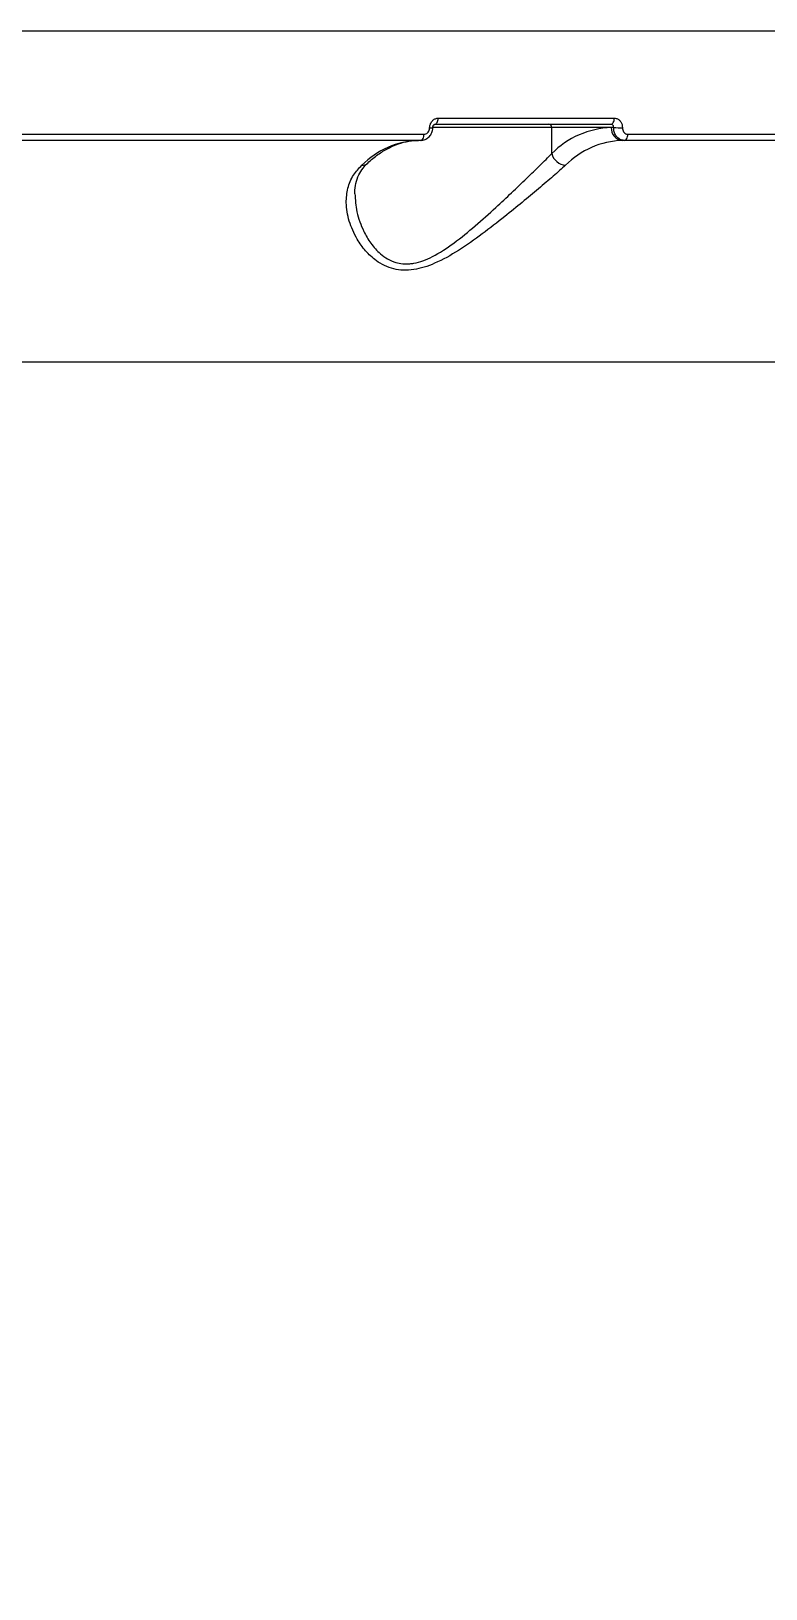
# Model space of a CAD drawing. Header units: millimetres. Extents: x -11024 to 8278, y -7837 to 5770.
# Drawn here: x 3214.1 to 3328.5, y 819.8 to 1062.2 of the extents above; entities that cross this region are included whole.
import ezdxf

# ---------------------------------------------------------------- set-up
doc = ezdxf.new("R2010")
doc.units = ezdxf.units.MM
for name, color, linetype in [('DIKOM_ОБЪЕКТ', 7, 'Continuous'), ('DIKOM_РАЗМЕР_ЗОНА', 7, 'Continuous'), ('DIKOM_РАЗМЕР_ОБЪЕКТА', 7, 'Continuous')]:
    doc.layers.add(name, color=color, linetype=linetype)
doc.styles.add('style1', font='arial.ttf', dxfattribs={"width": 0.8})
doc.dimstyles.new('1-50', dxfattribs={"dimtxt": 300, "dimasz": 200, "dimexe": 100, "dimexo": 0, "dimgap": 100, "dimtad": 1, "dimtxsty": 'style1', "dimcen": 200, "dimclrd": 7, "dimclre": 7, "dimclrt": 7, "dimadec": 1, "dimazin": 2, "dimtfac": 1, "dimtmove": 0, "dimatfit": 2, "dimfxl": 0, "dimlwd": 25, "dimlwe": 18, "dimarcsym": 0})

# ---------------------------------------------------------------- blocks, each defined once
blk = doc.blocks.new('*D9')
at = {"layer": 'Defpoints', "color": 0, "transparency": 16777216}
for p in [(3740.68, 3707.51), (-8191.56, -3797.25), (-1076.12, -3797.25)]:
    blk.add_point(p, dxfattribs=at)
at = {"layer": 'DIKOM_РАЗМЕР_ОБЪЕКТА', "color": 7, "lineweight": 18, "transparency": 16777216}
for p, q in [((3740.68, 3707.51), (-8291.56, 3707.51)), ((-1076.12, -3797.25), (-8291.56, -3797.25))]:
    blk.add_line(p, q, dxfattribs=at)
at = {"layer": 'DIKOM_РАЗМЕР_ОБЪЕКТА', "color": 7, "lineweight": 25, "transparency": 16777216}
blk.add_line((-8191.56, 3507.51), (-8191.56, -3597.25), dxfattribs=at)
at = {"layer": 'DIKOM_РАЗМЕР_ОБЪЕКТА', "color": 7, "transparency": 16777216}
for points in [[(-8224.9, 3507.51), (-8158.23, 3507.51), (-8191.56, 3707.51)], [(-8224.9, -3597.25), (-8158.23, -3597.25), (-8191.56, -3797.25)]]:
    blk.add_solid(points, dxfattribs=at)
at = {"layer": 'DIKOM_РАЗМЕР_ОБЪЕКТА', "color": 7, "transparency": 16777216, "insert": (-8444.74, -44.87), "char_height": 300, "attachment_point": 5, "rotation": 90, "style": 'style1'}
blk.add_mtext('7500', dxfattribs=at)
blk = doc.blocks.new('*D11')
at = {"layer": 'Defpoints', "color": 0, "transparency": 16777216}
for p in [(3316.13, 5770.14), (-10574.15, -5797.25), (-1580.09, -5797.25)]:
    blk.add_point(p, dxfattribs=at)
at = {"layer": 'DIKOM_РАЗМЕР_ЗОНА', "color": 7, "lineweight": 18, "transparency": 16777216}
for p, q in [((3316.13, 5770.14), (-10674.15, 5770.14)), ((-1580.09, -5797.25), (-10674.15, -5797.25))]:
    blk.add_line(p, q, dxfattribs=at)
at = {"layer": 'DIKOM_РАЗМЕР_ЗОНА', "color": 7, "lineweight": 25, "transparency": 16777216}
blk.add_line((-10574.15, 5570.14), (-10574.15, -5597.25), dxfattribs=at)
at = {"layer": 'DIKOM_РАЗМЕР_ЗОНА', "color": 7, "transparency": 16777216}
for points in [[(-10607.49, 5570.14), (-10540.82, 5570.14), (-10574.15, 5770.14)], [(-10607.49, -5597.25), (-10540.82, -5597.25), (-10574.15, -5797.25)]]:
    blk.add_solid(points, dxfattribs=at)
at = {"layer": 'DIKOM_РАЗМЕР_ЗОНА', "color": 7, "transparency": 16777216, "insert": (-10827.33, -172.99), "char_height": 300, "attachment_point": 5, "rotation": 90, "style": 'style1'}
blk.add_mtext('11500', dxfattribs=at)

msp = doc.modelspace()

# ---------------------------------------------------------------- linework, layer by layer
at = {"layer": 'DIKOM_ОБЪЕКТ', "color": 7, "linetype": 'Continuous', "lineweight": 15}
for p, q in [((3447.306, 1062.168), (3032.437, 1062.168)), ((3295.145, 1047.171), (3276.586, 1047.171)), ((3304.372, 1047.671), (3276.943, 1047.671)), ((3277.458, 1048.636), (3304.887, 1048.636)), ((3295.145, 1043.12), (3295.145, 1047.171)), ((3304.413, 1047.171), (3295.145, 1047.171)), ((3304.773, 1047.171), (3304.413, 1047.171)), ((3274.752, 1045.171), (3203.607, 1045.171)), ((3204.122, 1046.13), (3275.267, 1046.13)), ((3306.467, 1045.171), (3306.127, 1045.171)), ((3377.612, 1045.171), (3306.467, 1045.171)), ((3306.982, 1046.13), (3378.127, 1046.13)), ((3368.438, 1010.668), (3068.429, 1010.668))]:
    msp.add_line(p, q, dxfattribs=at)
at = {"layer": 'DIKOM_ОБЪЕКТ', "color": 7, "linetype": 'Continuous', "lineweight": 15, "flags": 128}
for points in [[(3276.943, 1047.671), (3277.042, 1047.689), (3277.136, 1047.744), (3277.224, 1047.832), (3277.301, 1047.951), (3277.365, 1048.097), (3277.414, 1048.264), (3277.445, 1048.446), (3277.458, 1048.636)], [(3304.372, 1047.671), (3304.471, 1047.689), (3304.566, 1047.744), (3304.653, 1047.832), (3304.73, 1047.951), (3304.794, 1048.097), (3304.843, 1048.264), (3304.874, 1048.446), (3304.887, 1048.636)], [(3274.752, 1045.171), (3274.85, 1045.189), (3274.944, 1045.243), (3275.031, 1045.331), (3275.109, 1045.449), (3275.173, 1045.594), (3275.222, 1045.76), (3275.253, 1045.941), (3275.267, 1046.13)], [(3306.467, 1045.171), (3306.565, 1045.189), (3306.659, 1045.243), (3306.747, 1045.331), (3306.824, 1045.449), (3306.888, 1045.594), (3306.937, 1045.76), (3306.968, 1045.941), (3306.982, 1046.13)]]:
    msp.add_lwpolyline(points, dxfattribs=at)
at = {"layer": 'DIKOM_ОБЪЕКТ', "color": 7, "linetype": 'Continuous', "lineweight": 15}
for centre, radius, start, end in [((3276.294, 1049.579), 2.451, 266.49612, 277.86582), ((3294.677, 1047.204), 0.469, 355.96798, 85.2391), ((3304.911, 1033.402), 13.777, 92.07038, 135.14167), ((3306.282, 1047.038), 1.874, 175.93673, 265.26473), ((3306.097, 1070.103), 22.971, 266.69536, 270.11904), ((3274.887, 1032.056), 13.123, 92.07309, 135.13873), ((3306.602, 1032.058), 13.121, 92.07174, 135.14122), ((3297.452, 1043.683), 2.375, 193.71646, 266.34037), ((3265.62, 1042.628), 1.315, 268.46541, 311.68274)]:
    msp.add_arc(centre, radius, start, end, dxfattribs=at)
for points, knots in [([(3436.15, 1205.878), (3436.93, 1201.556), (3439.031, 1189.914), (3441.93, 1170.608), (3444.681, 1147.944), (3446.795, 1124.793), (3448.247, 1101.222), (3449.014, 1077.305), (3449.079, 1053.567), (3448.458, 1030.086), (3447.183, 1006.931), (3445.232, 983.727), (3442.584, 960.552), (3439.23, 937.49), (3435.244, 915.048), (3430.656, 893.29), (3425.505, 872.26), (3419.709, 851.617), (3413.259, 831.451), (3406.162, 811.845), (3398.575, 793.23), (3390.536, 775.647), (3382.09, 759.113), (3373.101, 743.359), (3363.577, 728.475), (3353.538, 714.534), (3343.205, 701.845), (3332.622, 690.419), (3321.833, 680.248), (3310.667, 671.148), (3299.136, 663.268), (3288.771, 657.251), (3282.231, 654.45), (3279.708, 653.37)], [0, 0, 0, 0, 0.01925824, 0.05188315, 0.08453291, 0.11715775, 0.15073039, 0.18433033, 0.21790261, 0.25052751, 0.28317744, 0.31580235, 0.34937474, 0.38297462, 0.41654699, 0.44917193, 0.48182183, 0.51444662, 0.54801913, 0.58161901, 0.61519153, 0.64781628, 0.68046627, 0.71309094, 0.74666355, 0.78026347, 0.81383592, 0.84646052, 0.87911055, 0.91173532, 0.94530776, 0.97890748, 1, 1, 1, 1]), ([(3279.467, 653.818), (3280.026, 654.056), (3282.523, 655.12), (3286.92, 657.321), (3292.653, 660.426), (3298.336, 663.857), (3303.97, 667.583), (3309.548, 671.609), (3315.067, 675.93), (3320.523, 680.542), (3325.911, 685.443), (3331.227, 690.629), (3336.467, 696.095), (3341.627, 701.837), (3346.704, 707.852), (3351.693, 714.134), (3356.591, 720.678), (3361.393, 727.481), (3366.097, 734.536), (3370.699, 741.838), (3375.195, 749.381), (3379.583, 757.16), (3383.858, 765.17), (3388.018, 773.403), (3392.059, 781.854), (3395.98, 790.516), (3399.775, 799.383), (3403.444, 808.448), (3406.982, 817.705), (3410.389, 827.146), (3413.66, 836.764), (3416.794, 846.552), (3419.788, 856.504), (3422.639, 866.61), (3425.347, 876.864), (3427.909, 887.257), (3430.323, 897.783), (3432.587, 908.433), (3434.699, 919.2), (3436.658, 930.074), (3438.463, 941.048), (3440.112, 952.114), (3441.603, 963.264), (3442.937, 974.488), (3444.111, 985.779), (3445.125, 997.129), (3445.978, 1008.527), (3446.67, 1019.967), (3447.2, 1031.439), (3447.566, 1042.935), (3447.755, 1053.183), (3447.781, 1059.595), (3447.791, 1062.169)], [0, 0, 0, 0, 0.005877, 0.0262678, 0.0466647, 0.0670671, 0.0874751, 0.1078878, 0.128305, 0.1487259, 0.1691503, 0.1895772, 0.2100064, 0.2304373, 0.2508698, 0.271303, 0.291737, 0.3121714, 0.3326061, 0.3530406, 0.373475, 0.3939092, 0.4143427, 0.4347761, 0.4552089, 0.475641, 0.4960728, 0.516504, 0.5369346, 0.5573647, 0.577794, 0.5982232, 0.6186517, 0.6390797, 0.6595073, 0.6799344, 0.7003611, 0.7207874, 0.7412132, 0.761639, 0.782064, 0.8024892, 0.8229139, 0.8433384, 0.8637628, 0.8841869, 0.9046109, 0.9250347, 0.9454584, 0.9658821, 0.9863058, 1, 1, 1, 1]), ([(3274.785, 1045.19), (3274.837, 1045.185), (3275.108, 1045.162), (3275.59, 1045.349), (3276.137, 1045.76), (3276.498, 1046.372), (3276.657, 1046.875), (3276.624, 1047.137), (3276.622, 1047.153)], [0, 0, 0, 0, 0.0530928, 0.2781238, 0.5037699, 0.7375075, 0.9841284, 1, 1, 1, 1]), ([(3275.267, 1046.13), (3275.363, 1046.141), (3275.556, 1046.163), (3275.817, 1046.336), (3276.016, 1046.59), (3276.124, 1046.872), (3276.138, 1047.058), (3276.144, 1047.132)], [0, 0, 0, 0, 0.2142307, 0.4284832, 0.6431947, 0.8580911, 1, 1, 1, 1]), ([(3276.144, 1047.132), (3276.152, 1047.244), (3276.174, 1047.523), (3276.336, 1047.946), (3276.634, 1048.327), (3277.024, 1048.586), (3277.313, 1048.619), (3277.458, 1048.636)], [0, 0, 0, 0, 0.1418776, 0.3567411, 0.5713288, 0.7857661, 1, 1, 1, 1]), ([(3276.633, 1047.151), (3276.633, 1047.182), (3276.634, 1047.268), (3276.674, 1047.405), (3276.742, 1047.536), (3276.824, 1047.623), (3276.903, 1047.668), (3276.931, 1047.673), (3276.945, 1047.671), (3276.946, 1047.67)], [0, 0, 0, 0, 0.08356352, 0.23354316, 0.38723677, 0.54946245, 0.73022606, 0.99073735, 1, 1, 1, 1]), ([(3304.773, 1047.171), (3304.772, 1047.227), (3304.769, 1047.339), (3304.703, 1047.489), (3304.6, 1047.602), (3304.483, 1047.662), (3304.404, 1047.668), (3304.372, 1047.671)], [0, 0, 0, 0, 0.2154612, 0.430621, 0.6453376, 0.8595452, 1, 1, 1, 1]), ([(3306.467, 1045.171), (3306.341, 1045.18), (3306.023, 1045.205), (3305.544, 1045.444), (3305.113, 1045.896), (3304.823, 1046.496), (3304.79, 1046.946), (3304.773, 1047.171)], [0, 0, 0, 0, 0.1407222, 0.3554595, 0.5703014, 0.7851802, 1, 1, 1, 1]), ([(3304.887, 1048.636), (3304.982, 1048.629), (3305.22, 1048.61), (3305.578, 1048.431), (3305.899, 1048.09), (3306.112, 1047.64), (3306.134, 1047.302), (3306.145, 1047.132)], [0, 0, 0, 0, 0.1406125, 0.355111, 0.5698817, 0.7848847, 1, 1, 1, 1]), ([(3306.145, 1047.132), (3306.152, 1047.02), (3306.167, 1046.794), (3306.308, 1046.494), (3306.522, 1046.267), (3306.76, 1046.147), (3306.919, 1046.135), (3306.982, 1046.13)], [0, 0, 0, 0, 0.2151369, 0.4301724, 0.6450377, 0.8594101, 1, 1, 1, 1]), ([(3266.498, 1041.649), (3266.768, 1041.888), (3267.554, 1042.586), (3268.881, 1043.525), (3270.479, 1044.37), (3272.096, 1044.923), (3273.407, 1045.148), (3274.182, 1045.165), (3274.412, 1045.171)], [0, 0, 0, 0, 0.1033925, 0.3019101, 0.5017351, 0.7047523, 0.912458, 1, 1, 1, 1]), ([(3264.514, 1036.881), (3264.575, 1035.939), (3264.7, 1033.991), (3265.653, 1031.346), (3266.937, 1029.132), (3268.209, 1027.681), (3269.568, 1026.696), (3271.049, 1026.042), (3272.496, 1025.898), (3273.936, 1026.089), (3275.124, 1026.415), (3277.261, 1027.361), (3280.027, 1029.197), (3283.288, 1031.878), (3286.262, 1034.561), (3288.932, 1037.062), (3291.245, 1039.272), (3293.399, 1041.355), (3294.557, 1042.526), (3295.145, 1043.12)], [0, 0, 0, 0, 0.0837316, 0.1730428, 0.2302397, 0.2885997, 0.322547, 0.3574037, 0.4073024, 0.4205915, 0.451722, 0.4838927, 0.5607495, 0.6426264, 0.7267577, 0.7946322, 0.8636888, 0.9308944, 1, 1, 1, 1]), ([(3297.301, 1041.313), (3296.683, 1040.758), (3295.446, 1039.646), (3293.114, 1037.669), (3290.573, 1035.547), (3287.646, 1033.171), (3284.358, 1030.591), (3280.721, 1028.033), (3277.139, 1025.998), (3274.181, 1025.045), (3272.049, 1024.927), (3270.504, 1025.139), (3269.088, 1025.662), (3267.563, 1026.583), (3266.099, 1027.962), (3264.616, 1030.063), (3263.506, 1032.616), (3263.06, 1035.334), (3263.327, 1037.742), (3264.111, 1039.731), (3265.121, 1040.815), (3265.585, 1041.313)], [0, 0, 0, 0, 0.0554769, 0.1110262, 0.1664979, 0.222007, 0.2900249, 0.3579632, 0.4226763, 0.477408, 0.5052483, 0.5330938, 0.5627098, 0.5923757, 0.6404297, 0.6885817, 0.7603265, 0.8320618, 0.891001, 0.9498679, 1, 1, 1, 1]), ([(3264.514, 1036.881), (3264.51, 1036.932), (3264.462, 1037.508), (3264.641, 1038.502), (3265.056, 1039.778), (3265.67, 1040.811), (3266.25, 1041.387), (3266.51, 1041.645)], [0, 0, 0, 0, 0.0261829, 0.2986214, 0.5705635, 0.8074416, 1, 1, 1, 1])]:
    msp.add_open_spline(points, degree=3, knots=knots, dxfattribs=at)

# ---------------------------------------------------------------- dimensions: what is measured, and where the dimension line sits
at = {"layer": 'DIKOM_РАЗМЕР_ЗОНА'}
dim = msp.add_linear_dim(base=(-10574.155, -5797.252), p1=(3316.126, 5770.14), p2=(-1580.087, -5797.252), angle=90, text='11500', dimstyle='1-50', dxfattribs=at)
dim.commit()
dim.dimension.update_dxf_attribs({"geometry": '*D11', "text_midpoint": (-10574.155, -172.992), "dimtype": 160})
at = {"layer": 'DIKOM_РАЗМЕР_ОБЪЕКТА'}
dim = msp.add_linear_dim(base=(-8191.564, -3797.252), p1=(3740.68, 3707.508), p2=(-1076.116, -3797.252), angle=90, text='7500', dimstyle='1-50', dxfattribs=at)
dim.commit()
dim.dimension.update_dxf_attribs({"geometry": '*D9', "text_midpoint": (-8191.564, -44.872), "dimtype": 160})

doc.saveas('drawing.dxf')
